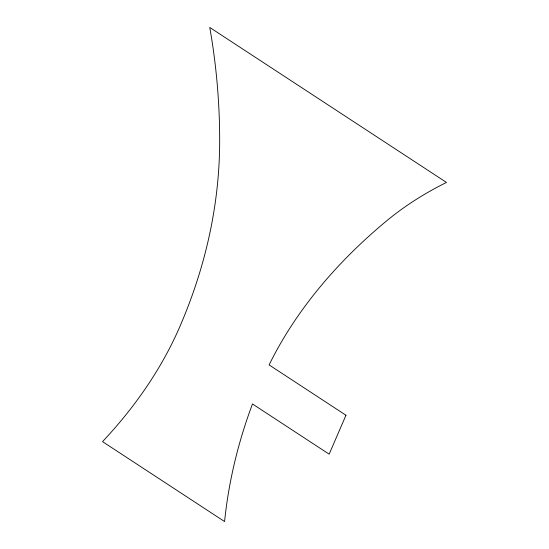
<?xml version="1.0" encoding="UTF-8"?>
<svg xmlns="http://www.w3.org/2000/svg" width="549" height="549" viewBox="0 0 549 549"><rect width="100%" height="100%" fill="white"/><g stroke="black" fill="none" stroke-linecap="round" stroke-linejoin="round"><path stroke-width="0.82" d="M345.966 415.243L329.16 454.174L252.478 403.968A965.417 644.732 -5.5 0 0 224.575 521.55L102.526 441.636A616.417 411.668 -5.5 0 0 179.914 326.449A965.417 644.732 -5.5 0 0 219.669 140.194A1458.48 974.015 -5.5 0 0 209.759 27.45L446.474 182.44A292.315 195.218 -5.5 0 0 386.523 220.945A616.417 411.668 -5.5 0 0 269.106 364.913L345.966 415.243"/></g></svg>
